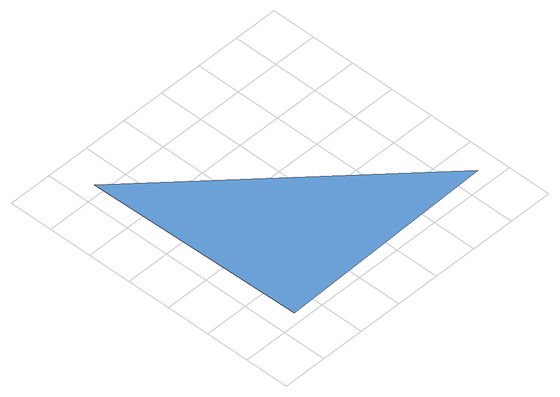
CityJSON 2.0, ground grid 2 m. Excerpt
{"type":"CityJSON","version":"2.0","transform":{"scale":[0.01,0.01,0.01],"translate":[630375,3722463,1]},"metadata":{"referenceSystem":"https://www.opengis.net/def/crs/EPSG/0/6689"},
"CityObjects":{
"waterbody1":{"type":"WaterBody","attributes":{"name":"福岡県津波浸水想定図","class":"1140","function":"2","WaterBodyTsunamiRiskAttribute.description":"1","WaterBodyTsunamiRiskAttribute.rank":"1"},"geometry":[{"type":"MultiSurface","lod":"1","boundaries":[[[0,1,2]]]}]}
},
"vertices":[
[100,47,73],[1100,66,86],[81,1046,73]
]}
